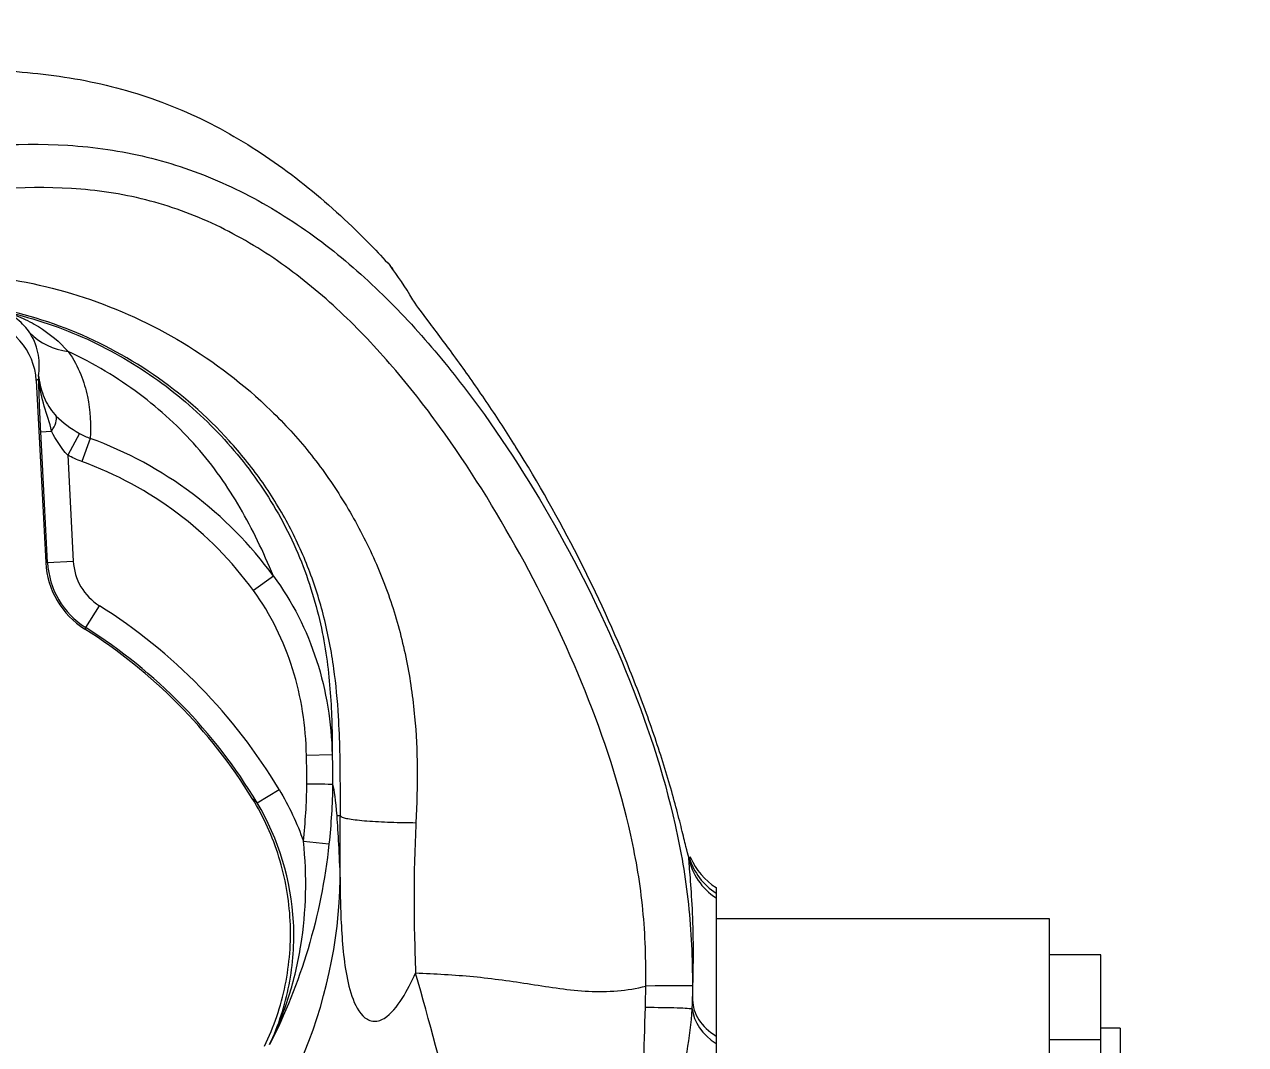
# Model space of a CAD drawing. Header units: millimetres. Extents: x 0 to 594, y 0 to 532.
# Drawn here: x 474.404 to 479.149, y 284.433 to 288.394 of the extents above; entities that cross this region are included whole.
import ezdxf

# ---------------------------------------------------------------- set-up
doc = ezdxf.new("R2010")
doc.units = ezdxf.units.MM
for name, color, linetype, true_color in [('13', 7, 'Continuous', 0xffffff), ('201', 7, 'Continuous', 0xffffff), ('4', 7, 'Continuous', 0xffffff)]:
    doc.layers.add(name, color=color, linetype=linetype, true_color=true_color)
doc.styles.add('iso-1', font='isocp.shx')
doc.dimstyles.get("Standard").update_dxf_attribs({"dimtxt": 0.18, "dimasz": 0.18, "dimexe": 0.18, "dimexo": 0.0625, "dimgap": 0.09, "dimtad": 0, "dimtih": 1, "dimtoh": 1, "dimdec": 4, "dimzin": 0, "dimdsep": 46, "dimtxsty": 'Standard', "dimcen": 0.09, "dimadec": 0, "dimazin": 0, "dimtfac": 1, "dimtdec": 4, "dimtofl": 0, "dimtmove": 0, "dimatfit": 3, "dimfxl": 1, "dimtolj": 1, "dimtzin": 0, "dimarcsym": 0})

# ---------------------------------------------------------------- blocks, each defined once
blk = doc.blocks.new('_U1')
at = {"layer": '201', "color": 250, "lineweight": 13}
blk.add_line((430.61169, 282.820884), (499.931008, 323.940688), dxfattribs=at)
at = {"layer": '201', "color": 250, "lineweight": 18}
blk.add_solid([(499.931008, 323.940688), (497.155868, 321.758737), (496.685695, 322.551343), (499.931008, 323.940688)], dxfattribs=at)
at = {"layer": '201', "color": 250, "linetype": 'Continuous', "lineweight": 18, "char_height": 3.5, "attachment_point": 7, "rotation": 30.676165, "line_spacing_factor": 0.963855, "style": 'iso-1'}
for s, insert in [('\\W0.5795;1612', (481.810819, 313.855865)), ('\\W0.6380;R', (478.626316, 311.966838))]:
    blk.add_mtext(s, dxfattribs=dict(at, insert=insert))
blk = doc.blocks.new('_U13')
at = {"layer": '201', "color": 250, "lineweight": 13}
blk.add_arc((430.61169, 282.820884), 53.921515, 175, 359.999943, dxfattribs=at)

msp = doc.modelspace()

# ---------------------------------------------------------------- linework, layer by layer
at = {"layer": '13', "color": 250, "linetype": 'Continuous', "lineweight": 18}
msp.add_circle((430.61169, 282.82088), 80.5978, dxfattribs=at)
at = {"layer": '4', "color": 250, "linetype": 'Continuous', "lineweight": 18}
for p, q in [((475.83648, 287.44198), (475.83243, 287.44808)), ((474.45006, 287.01132), (474.48714, 286.30387)), ((476.30637, 286.76467), (476.3063, 286.76492)), ((476.3139, 286.75268), (476.31381, 286.75295)), ((478.38669, 284.92088), (477.09169, 284.92088)), ((478.38669, 282.82088), (478.38669, 284.92088)), ((478.58669, 284.7813), (478.38669, 284.7813)), ((478.58669, 284.45137), (478.58669, 284.7813)), ((478.66169, 284.49588), (478.58669, 284.49588)), ((478.66169, 284.49588), (478.66169, 281.14588)), ((478.58669, 284.45137), (478.38669, 284.45137)), ((478.58669, 284.10137), (478.58669, 284.45137))]:
    msp.add_line(p, q, dxfattribs=at)
at = {"layer": '4', "color": 250, "linetype": 'Continuous', "lineweight": 13}
for p, q in [((474.46762, 286.81213), (474.50949, 286.81432)), ((474.49423, 286.30425), (474.46762, 286.81213)), ((474.61878, 286.80552), (474.57245, 286.72126)), ((474.66001, 286.78626), (474.62743, 286.69635)), ((474.57245, 286.72126), (474.59403, 286.30948)), ((474.49423, 286.30425), (474.48714, 286.30387)), ((474.49423, 286.30425), (474.59403, 286.30948)), ((475.37161, 286.25155), (475.29431, 286.19524)), ((474.64249, 286.05176), (474.69568, 286.13637)), ((474.64249, 286.05176), (474.6387, 286.04575)), ((475.60008, 285.55731), (475.50014, 285.55487)), ((475.30811, 285.37168), (475.39384, 285.42304)), ((475.63169, 285.32088), (475.61787, 285.32088)), ((475.48822, 285.22212), (475.58756, 285.21154))]:
    msp.add_line(p, q, dxfattribs=at)
for centre, radius, start, end in [((474.14169, 285.35562), 1.52163, 36.07106, 70.08458), ((474.14169, 285.35562), 1.426, 36.07106, 70.08458), ((474.81169, 286.32088), 0.31789, 183, 237.8413), ((474.81169, 286.32088), 0.21795, 183, 237.8413), ((473.55424, 284.32088), 2.1445, 30.92703, 57.8413)]:
    msp.add_arc(centre, radius, start, end, dxfattribs=at)
at = {"layer": '4', "color": 250, "linetype": 'Continuous', "lineweight": 18}
for centre, radius, start, end in [((474.81169, 286.32088), 0.325, 183, 237.8413), ((473.55424, 284.32088), 2.04456, 30.92703, 57.8413), ((473.55424, 284.32088), 2.03745, 31.59379, 57.8413)]:
    msp.add_arc(centre, radius, start, end, dxfattribs=at)
at = {"layer": '4', "color": 250, "linetype": 'Continuous', "lineweight": 13}
for centre, major_axis, ratio, start_param, end_param in [((474.64272, 287.40231), (-0.23288, -0.18912), 0.892247, 0.0852843, 0.7042847), ((474.55957, 287.02253), (-0.09997, -0.00235), 0.637057, 0.0452915, 0.1727975), ((474.36312, 286.996), (-0.09858, -0.01679), 0.249617, 3.0042959, 3.0855607), ((474.45156, 286.81129), (-0.07176, -0.06964), 0.424256, 2.0228875, 2.9169573), ((477.23089, 285.20567), (0.24922, 0.0197), 0.979323, 3.2499053, 4.04455), ((477.2275, 285.22844), (0.24644, 0.04206), 0.988154, 3.2628053, 3.9708299), ((476.79997, 284.65919), (-0.2, -0.00134), 0.002484, 3.1677669, 4.6171822), ((477.24998, 284.60649), (0.2499, -0.0069), 0.73813, 3.1804022, 4.0469937)]:
    msp.add_ellipse(centre, major_axis=major_axis, ratio=ratio, start_param=start_param, end_param=end_param, dxfattribs=at)
at = {"layer": '4', "color": 250, "linetype": 'Continuous', "lineweight": 18}
for points, knots in [([(473.96169, 288.22088), (473.97546, 288.22088), (474.00301, 288.22088), (474.0581, 288.2208), (474.15451, 288.22019), (474.29222, 288.21672), (474.45712, 288.20464), (474.62088, 288.18146), (474.78224, 288.14496), (474.93967, 288.09409), (475.09177, 288.02898), (475.28609, 287.9246), (475.51157, 287.76506), (475.70008, 287.59057), (475.80043, 287.48416), (475.82476, 287.45754)], [0, 0, 0, 0, 0.0197554, 0.0395109, 0.0790217, 0.1580435, 0.2370652, 0.316087, 0.3951087, 0.4741305, 0.5531522, 0.6321739, 0.7902174, 0.9482609, 1, 1, 1, 1]), ([(475.83243, 287.44808), (475.83228, 287.44829), (475.83213, 287.4485), (475.82974, 287.45178), (475.82733, 287.45473), (475.82476, 287.45754)], [0, 0, 0, 0, 0.0635834, 0.0635834, 1, 1, 1, 1]), ([(474.42505, 287.19618), (474.41206, 287.21564), (474.39619, 287.23313), (474.35883, 287.26239), (474.33707, 287.2741), (474.31435, 287.28147)], [0, 0, 0, 0, 0.5, 0.5, 1, 1, 1, 1]), ([(476.30637, 286.76467), (476.27128, 286.82042), (476.23542, 286.87535), (476.16227, 286.98347), (476.12468, 287.03706), (476.04989, 287.14043), (476.01254, 287.1903), (475.94791, 287.27578), (475.91997, 287.31238), (475.91307, 287.32442)], [0, 0, 0, 0, 0.25, 0.25, 0.5, 0.5, 0.75, 0.75, 1, 1, 1, 1]), ([(474.45006, 287.01132), (474.44708, 287.06825), (474.42471, 287.12244), (474.3487, 287.20734), (474.29726, 287.23556), (474.24102, 287.2448)], [0, 0, 0, 0, 0.5, 0.5, 1, 1, 1, 1]), ([(476.98521, 285.15971), (476.98263, 285.1687), (476.97898, 285.18331), (476.9698, 285.22097), (476.96429, 285.24382), (476.94477, 285.32204), (476.92818, 285.38501), (476.88832, 285.5205), (476.86563, 285.59144), (476.81505, 285.73648), (476.78698, 285.81103), (476.69695, 286.03388), (476.62942, 286.18107), (476.48144, 286.47077), (476.40107, 286.6134), (476.31389, 286.75268)], [0, 0, 0, 0, 0.0625, 0.0625, 0.125, 0.125, 0.25, 0.25, 0.375, 0.375, 0.5, 0.5, 0.75, 0.75, 1, 1, 1, 1]), ([(475.60176, 285.44294), (475.60101, 285.44295), (475.58988, 285.443), (475.55312, 285.44316), (475.52736, 285.44328), (475.5018, 285.44339)], [0, 0, 0, 0, 0.5, 0.5, 1, 1, 1, 1]), ([(475.33673, 284.42584), (475.37387, 284.50184), (475.40072, 284.58089), (475.43447, 284.74494), (475.44096, 284.82986), (475.43278, 284.99642), (475.41798, 285.08039), (475.36841, 285.24021), (475.33402, 285.31625), (475.28971, 285.38829)], [0, 0, 0, 0, 0.25, 0.25, 0.5, 0.5, 0.75, 0.75, 1, 1, 1, 1]), ([(477.00007, 284.60622), (477.00212, 284.67935), (477.00356, 284.74459), (477.00328, 284.86171), (477.00176, 284.91362), (476.99722, 285.00578), (476.99426, 285.04605), (476.98893, 285.11298), (476.98657, 285.13972), (476.98521, 285.15971)], [0, 0, 0, 0, 0.25, 0.25, 0.5, 0.5, 0.75, 0.75, 1, 1, 1, 1]), ([(477.09169, 285.00184), (477.09169, 284.98241), (477.09169, 284.95685), (477.09169, 284.8929), (477.09169, 284.85419), (477.09169, 284.71963), (477.09169, 284.60506), (477.09169, 284.46563)], [0, 0, 0, 0, 0.25, 0.25, 0.5, 0.5, 1, 1, 1, 1]), ([(477.09169, 284.43664), (477.09169, 284.39061), (477.09169, 284.34044), (477.09169, 284.23722), (477.09169, 284.18424), (477.09169, 284.13104)], [0, 0, 0, 0, 0.5, 0.5, 1, 1, 1, 1])]:
    msp.add_open_spline(points, degree=3, knots=knots, dxfattribs=at)
at = {"layer": '4', "color": 250, "linetype": 'Continuous', "lineweight": 13}
for points, knots in [([(473.96169, 287.89257), (474.1638, 287.91775), (474.36738, 287.93789), (474.67636, 287.91781), (474.77993, 287.90271), (474.97987, 287.85438), (475.07722, 287.82123), (475.26673, 287.73728), (475.35961, 287.68594), (475.53463, 287.57064), (475.61736, 287.5066), (475.77487, 287.36796), (475.85006, 287.29292), (475.99186, 287.13682), (476.05841, 287.05594), (476.24791, 286.80667), (476.36092, 286.63182), (476.56672, 286.26894), (476.65952, 286.08091), (476.82047, 285.68888), (476.88684, 285.48964), (476.95539, 285.18431), (476.97288, 285.08138), (476.99508, 284.87281), (476.99918, 284.76704), (476.99989, 284.66054)], [0, 0, 0, 0, 0.125, 0.125, 0.1875, 0.1875, 0.25, 0.25, 0.3125, 0.3125, 0.375, 0.375, 0.4375, 0.4375, 0.5, 0.5, 0.625, 0.625, 0.75, 0.75, 0.875, 0.875, 0.9375, 0.9375, 1, 1, 1, 1]), ([(476.81897, 284.65981), (476.81938, 284.75949), (476.81664, 284.85851), (476.79732, 285.05368), (476.78137, 285.14995), (476.71824, 285.43559), (476.65664, 285.62195), (476.50837, 285.98943), (476.42318, 286.16627), (476.23499, 286.50868), (476.13203, 286.67431), (475.95984, 286.91156), (475.89944, 286.98876), (475.77086, 287.13825), (475.70245, 287.21073), (475.55882, 287.34542), (475.48327, 287.40801), (475.32285, 287.52122), (475.2372, 287.57213), (475.06086, 287.65571), (474.96973, 287.68876), (474.78134, 287.73638), (474.68368, 287.75068), (474.39463, 287.76841), (474.20426, 287.74803), (474.01432, 287.72506)], [0, 0, 0, 0, 0.0625, 0.0625, 0.125, 0.125, 0.25, 0.25, 0.375, 0.375, 0.5, 0.5, 0.5625, 0.5625, 0.625, 0.625, 0.6875, 0.6875, 0.75, 0.75, 0.8125, 0.8125, 0.875, 0.875, 1, 1, 1, 1]), ([(473.83845, 287.4364), (473.87081, 287.43613), (473.93599, 287.43558), (474.06772, 287.43297), (474.30339, 287.41892), (474.64219, 287.34765), (475.02909, 287.17068), (475.3168, 286.95052), (475.51522, 286.73388), (475.6438, 286.55026), (475.75258, 286.35191), (475.83621, 286.14204), (475.89262, 285.92501), (475.92282, 285.71312), (475.93346, 285.50248), (475.92832, 285.36557), (475.92564, 285.29408)], [0, 0, 0, 0, 0.0290913, 0.0585844, 0.1183392, 0.2407012, 0.3649388, 0.491608, 0.555686, 0.6211278, 0.6865716, 0.7522345, 0.8170314, 0.8809306, 0.9378298, 1, 1, 1, 1]), ([(475.63169, 285.32088), (475.63177, 285.3617), (475.63195, 285.44563), (475.63061, 285.57442), (475.625, 285.72435), (475.6086, 285.8985), (475.5724, 286.09023), (475.51277, 286.2796), (475.44453, 286.42862), (475.37862, 286.54263), (475.30559, 286.65229), (475.16122, 286.8313), (474.91323, 287.04649), (474.5686, 287.22842), (474.25664, 287.30687), (474.0031, 287.32824), (473.87559, 287.32949), (473.81169, 287.33012)], [0, 0, 0, 0, 0.0385277, 0.0792202, 0.1220093, 0.1810738, 0.2459052, 0.3083981, 0.371238, 0.402995, 0.4347472, 0.4977579, 0.6242837, 0.7501114, 0.8754272, 0.9375744, 1, 1, 1, 1]), ([(474.31435, 287.28147), (474.42396, 287.25809), (474.53149, 287.22314), (474.72908, 287.13572), (474.8213, 287.0832), (474.99265, 286.96304), (475.07125, 286.89592), (475.2129, 286.7509), (475.2759, 286.67319), (475.38729, 286.50586), (475.43551, 286.41533), (475.51118, 286.23209), (475.53932, 286.13754), (475.57642, 285.96171), (475.58662, 285.87945), (475.5957, 285.75827), (475.59759, 285.71819), (475.59977, 285.63896), (475.60011, 285.59958), (475.60008, 285.55731)], [0, 0, 0, 0, 0.125, 0.125, 0.25, 0.25, 0.375, 0.375, 0.5, 0.5, 0.625, 0.625, 0.75, 0.75, 0.875, 0.875, 0.9375, 0.9375, 1, 1, 1, 1]), ([(474.31435, 287.28147), (474.34006, 287.27504), (474.3656, 287.26646), (474.41395, 287.24584), (474.43708, 287.23374), (474.50252, 287.19322), (474.54111, 287.16054), (474.5745, 287.12365)], [0, 0, 0, 0, 0.25, 0.25, 0.5, 0.5, 1, 1, 1, 1]), ([(474.45938, 287.02883), (474.4627, 287.05451), (474.46304, 287.08118), (474.45404, 287.13676), (474.44546, 287.16563), (474.42505, 287.19618)], [0, 0, 0, 0, 0.5, 0.5, 1, 1, 1, 1]), ([(475.37161, 286.25154), (475.33235, 286.34696), (475.29015, 286.43398), (475.19425, 286.59944), (475.13875, 286.67899), (475.00812, 286.82802), (474.93319, 286.8971), (474.7666, 287.02145), (474.67448, 287.07701), (474.5745, 287.12365)], [0, 0, 0, 0, 0.25, 0.25, 0.5, 0.5, 0.75, 0.75, 1, 1, 1, 1]), ([(474.5745, 287.12365), (474.61663, 287.06342), (474.6369, 287.00549), (474.66096, 286.8932), (474.66349, 286.83881), (474.66001, 286.78626)], [0, 0, 0, 0, 0.5, 0.5, 1, 1, 1, 1]), ([(474.45977, 287.0173), (474.45948, 287.01713), (474.4592, 287.01696), (474.45597, 287.01497), (474.45301, 287.01315), (474.45006, 287.01132)], [0, 0, 0, 0, 0.0872037, 0.0872037, 1, 1, 1, 1]), ([(474.45977, 287.0173), (474.45972, 287.02107), (474.4596, 287.02481), (474.45939, 287.02864), (474.45938, 287.02873), (474.45938, 287.02883)], [0, 0, 0, 0, 0.9747708, 0.9747708, 1, 1, 1, 1]), ([(474.46134, 287.00927), (474.46066, 287.01547), (474.46004, 287.02168), (474.45944, 287.0282), (474.45941, 287.02852), (474.45938, 287.02883)], [0, 0, 0, 0, 0.9521824, 0.9521824, 1, 1, 1, 1]), ([(474.45938, 287.02883), (474.4594, 287.02859), (474.45943, 287.02835), (474.46006, 287.02251), (474.46084, 287.01693), (474.46178, 287.01139)], [0, 0, 0, 0, 0.0413114, 0.0413114, 1, 1, 1, 1]), ([(474.46762, 286.81213), (474.46563, 286.85001), (474.46409, 286.88667), (474.46221, 286.93768), (474.46165, 286.95428), (474.46061, 286.98665), (474.46011, 287.00275), (474.45977, 287.0173)], [0, 0, 0, 0, 0.5, 0.5, 0.75, 0.75, 1, 1, 1, 1]), ([(474.50949, 286.81432), (474.50346, 286.8477), (474.49086, 286.879), (474.47232, 286.9435), (474.46512, 286.97613), (474.46134, 287.00927)], [0, 0, 0, 0, 0.5, 0.5, 1, 1, 1, 1]), ([(474.46178, 287.01139), (474.46617, 286.98543), (474.4739, 286.9601), (474.49061, 286.92447), (474.49708, 286.91289), (474.51156, 286.8912), (474.51963, 286.88082), (474.5281, 286.8724)], [0, 0, 0, 0, 0.5, 0.5, 0.75, 0.75, 1, 1, 1, 1]), ([(475.37161, 286.25154), (475.44589, 286.15143), (475.5011, 286.04184), (475.57746, 285.80573), (475.59689, 285.68167), (475.60008, 285.55731)], [0, 0, 0, 0, 0.5, 0.5, 1, 1, 1, 1]), ([(475.50014, 285.55487), (475.49735, 285.66945), (475.48045, 285.78249), (475.41188, 286.00083), (475.36197, 286.10236), (475.29431, 286.19524)], [0, 0, 0, 0, 0.5, 0.5, 1, 1, 1, 1]), ([(475.28971, 285.38829), (475.29457, 285.38429), (475.29934, 285.38039), (475.30614, 285.37367), (475.30711, 285.37269), (475.30811, 285.37168)], [0, 0, 0, 0, 0.8604284, 0.8604284, 1, 1, 1, 1]), ([(475.35704, 284.43257), (475.39186, 284.50696), (475.41697, 284.58421), (475.4482, 284.74429), (475.45392, 284.82646), (475.44137, 285.06905), (475.39256, 285.2308), (475.30811, 285.37168)], [0, 0, 0, 0, 0.25, 0.25, 0.5, 0.5, 1, 1, 1, 1]), ([(475.92564, 285.29408), (475.92349, 285.24728), (475.91912, 285.15256), (475.91756, 285.00857), (475.91894, 284.86083), (475.92244, 284.76106), (475.92421, 284.71048)], [0, 0, 0, 0, 0.240696, 0.4871409, 0.7400203, 1, 1, 1, 1]), ([(475.35704, 284.43257), (475.38628, 284.49267), (475.41147, 284.55588), (475.452, 284.68467), (475.46745, 284.75026), (475.49989, 284.95067), (475.50251, 285.08612), (475.48822, 285.22212)], [0, 0, 0, 0, 0.25, 0.25, 0.5, 0.5, 1, 1, 1, 1]), ([(475.58756, 285.21154), (475.57253, 285.07087), (475.54525, 284.93561), (475.46706, 284.67413), (475.41671, 284.55014), (475.35704, 284.43257)], [0, 0, 0, 0, 0.5, 0.5, 1, 1, 1, 1]), ([(476.9927, 285.15905), (476.99193, 285.15952), (476.99126, 285.15976), (476.98953, 285.15978), (476.98868, 285.15893), (476.98789, 285.15725)], [0, 0, 0, 0, 0.343184, 0.343184, 1, 1, 1, 1]), ([(475.04704, 283.72777), (475.23011, 283.91608), (475.37545, 284.13086), (475.57392, 284.58867), (475.62701, 284.83159), (475.63091, 285.07456)], [0, 0, 0, 0, 0.5, 0.5, 1, 1, 1, 1]), ([(475.63091, 285.07456), (475.63112, 284.99952), (475.63292, 284.92444), (475.6437, 284.7758), (475.65151, 284.70141), (475.68298, 284.59961), (475.69675, 284.56721), (475.72944, 284.53353), (475.74285, 284.52524), (475.77186, 284.52132), (475.78745, 284.5258), (475.82955, 284.55143), (475.85206, 284.58105), (475.89161, 284.64268), (475.90876, 284.67635), (475.92422, 284.71038)], [0, 0, 0, 0, 0.25, 0.25, 0.5, 0.5, 0.625, 0.625, 0.6875, 0.6875, 0.75, 0.75, 0.875, 0.875, 1, 1, 1, 1]), ([(475.92421, 284.71057), (475.99918, 284.7078), (476.0741, 284.70367), (476.22349, 284.68931), (476.29793, 284.67884), (476.44679, 284.65574), (476.52163, 284.6431), (476.67101, 284.63572), (476.7462, 284.64114), (476.81897, 284.65981)], [0, 0, 0, 0, 0.25, 0.25, 0.5, 0.5, 0.75, 0.75, 1, 1, 1, 1]), ([(476.81669, 284.57753), (476.86254, 284.57736), (476.90685, 284.57664), (476.97271, 284.57444), (476.99402, 284.57296), (476.99896, 284.57143)], [0, 0, 0, 0, 0.5, 0.5, 1, 1, 1, 1]), ([(476.99896, 284.57143), (476.99918, 284.57568), (476.99936, 284.57993), (476.99979, 284.59154), (476.99998, 284.59888), (477.00007, 284.60622)], [0, 0, 0, 0, 0.3662406, 0.3662406, 1, 1, 1, 1])]:
    msp.add_open_spline(points, degree=3, knots=knots, dxfattribs=at)
at = {"layer": '4', "color": 250, "linetype": 'Continuous', "lineweight": 18}
for points, degree in [([(475.91307, 287.32442), (475.88329, 287.37635), (475.85406, 287.41694), (475.82476, 287.45754)], 3), ([(476.3138, 286.75295), (476.31008, 286.75895), (476.30628, 286.76492)], 2), ([(475.60177, 285.44293), (475.60177, 285.44294)], 1), ([(475.60177, 285.44293), (475.60728, 285.41929), (475.61274, 285.38149), (475.61787, 285.32088)], 3), ([(476.9927, 285.15905), (477.01274, 285.11062), (477.04762, 285.06974), (477.09169, 285.04234)], 3), ([(477.09169, 285.04234), (477.09169, 285.04012), (477.09169, 285.03314), (477.09169, 285.02046)], 3), ([(477.09169, 285.02046), (477.09169, 285.01524), (477.09169, 285.00925), (477.09169, 285.00184)], 3), ([(477.09169, 284.46563), (477.09169, 284.45622), (477.09169, 284.44654), (477.09169, 284.43664)], 3)]:
    msp.add_open_spline(points, degree=degree, dxfattribs=at)
at = {"layer": '4', "color": 250, "linetype": 'Continuous', "lineweight": 13}
for points, degree in [([(474.5281, 286.8724), (474.55274, 286.84788), (474.58413, 286.82517), (474.61878, 286.80552)], 3), ([(474.57245, 286.72126), (474.54684, 286.74982), (474.52597, 286.7814), (474.50949, 286.81432)], 3), ([(474.61878, 286.80552), (474.63197, 286.79804), (474.6458, 286.79157), (474.66001, 286.78626)], 3), ([(476.31389, 286.75268), (476.31139, 286.75668), (476.30888, 286.76067), (476.30637, 286.76467)], 3), ([(474.62743, 286.69635), (474.60852, 286.7032), (474.59008, 286.71156), (474.57245, 286.72126)], 3), ([(475.5018, 285.44339), (475.50153, 285.48056), (475.50105, 285.51772), (475.50014, 285.55487)], 3), ([(475.60008, 285.55731), (475.60101, 285.51919), (475.6015, 285.48106), (475.60177, 285.44293)], 3), ([(475.48822, 285.22212), (475.49605, 285.29568), (475.50058, 285.36943), (475.5018, 285.44339)], 3), ([(475.60176, 285.44294), (475.60051, 285.36562), (475.59577, 285.28845), (475.58756, 285.21154)], 3), ([(475.39384, 285.42304), (475.43232, 285.3588), (475.46369, 285.2918), (475.48822, 285.22212)], 3), ([(475.61787, 285.32088), (475.62241, 285.25399), (475.62676, 285.17184), (475.63091, 285.07456)], 3), ([(475.63091, 285.07456), (475.63141, 285.20524), (475.63169, 285.32088)], 2), ([(476.98789, 285.15725), (476.9874, 285.15619), (476.98681, 285.15609), (476.98521, 285.15971)], 3), ([(476.19986, 283.60224), (476.12612, 283.95282), (476.03087, 284.33574), (475.92422, 284.71038)], 3), ([(476.81669, 284.57753), (476.81749, 284.60494), (476.81832, 284.63238), (476.81897, 284.65981)], 3), ([(476.99989, 284.66054), (477.00001, 284.64243), (477.00006, 284.62433), (477.00007, 284.60622)], 3), ([(476.79449, 283.6609), (476.80145, 283.95372), (476.80747, 284.26069), (476.81669, 284.57753)], 3), ([(476.94387, 284.23956), (476.96852, 284.35187), (476.99341, 284.46076), (476.99896, 284.57143)], 3), ([(476.99896, 284.57143), (477.00406, 284.52095), (477.03847, 284.47092), (477.09169, 284.43664)], 3)]:
    msp.add_open_spline(points, degree=degree, dxfattribs=at)
msp.add_rational_spline([(475.63169, 285.32088), (475.63916, 285.29526), (475.92564, 285.29408)], [1, 0.723143080422, 1], degree=2, dxfattribs=at)

# ---------------------------------------------------------------- block references
at = {"layer": '201', "color": 250, "linetype": 'Continuous', "lineweight": 18}
msp.add_blockref('_U13', (0, 0), dxfattribs=at)

# ---------------------------------------------------------------- dimensions: what is measured, and where the dimension line sits
dim = msp.add_radius_dim(center=(430.61169, 282.82088), mpoint=(499.93101, 323.94069), dimstyle='Standard', override={"dimtxt": 3.5, "dimasz": 3.5, "dimexe": 1.5, "dimexo": 0.5, "dimgap": 1.75, "dimtad": 1, "dimtih": 0, "dimtoh": 0, "dimdec": 0, "dimlfac": 20, "dimzin": 8, "dimdsep": 46, "dimlunit": 2, "dimpost": 'R<>', "dimtxsty": 'iso-1', "dimsah": 1, "dimse1": 0, "dimse2": 0, "dimsd1": 0, "dimsd2": 0, "dimclrd": 250, "dimclre": 250, "dimclrt": 250, "dimtol": 0, "dimtm": -0.1, "dimtfac": 0.7, "dimtdec": 2, "dimtofl": 1, "dimtmove": 0, "dimtzin": 8, "dimlwd": 13, "dimlwe": 13}, dxfattribs=at)
dim.commit()
dim.dimension.update_dxf_attribs({"geometry": '_U1', "text_midpoint": (482.97275, 313.88115), "dimtype": 164})

doc.saveas('drawing.dxf')
